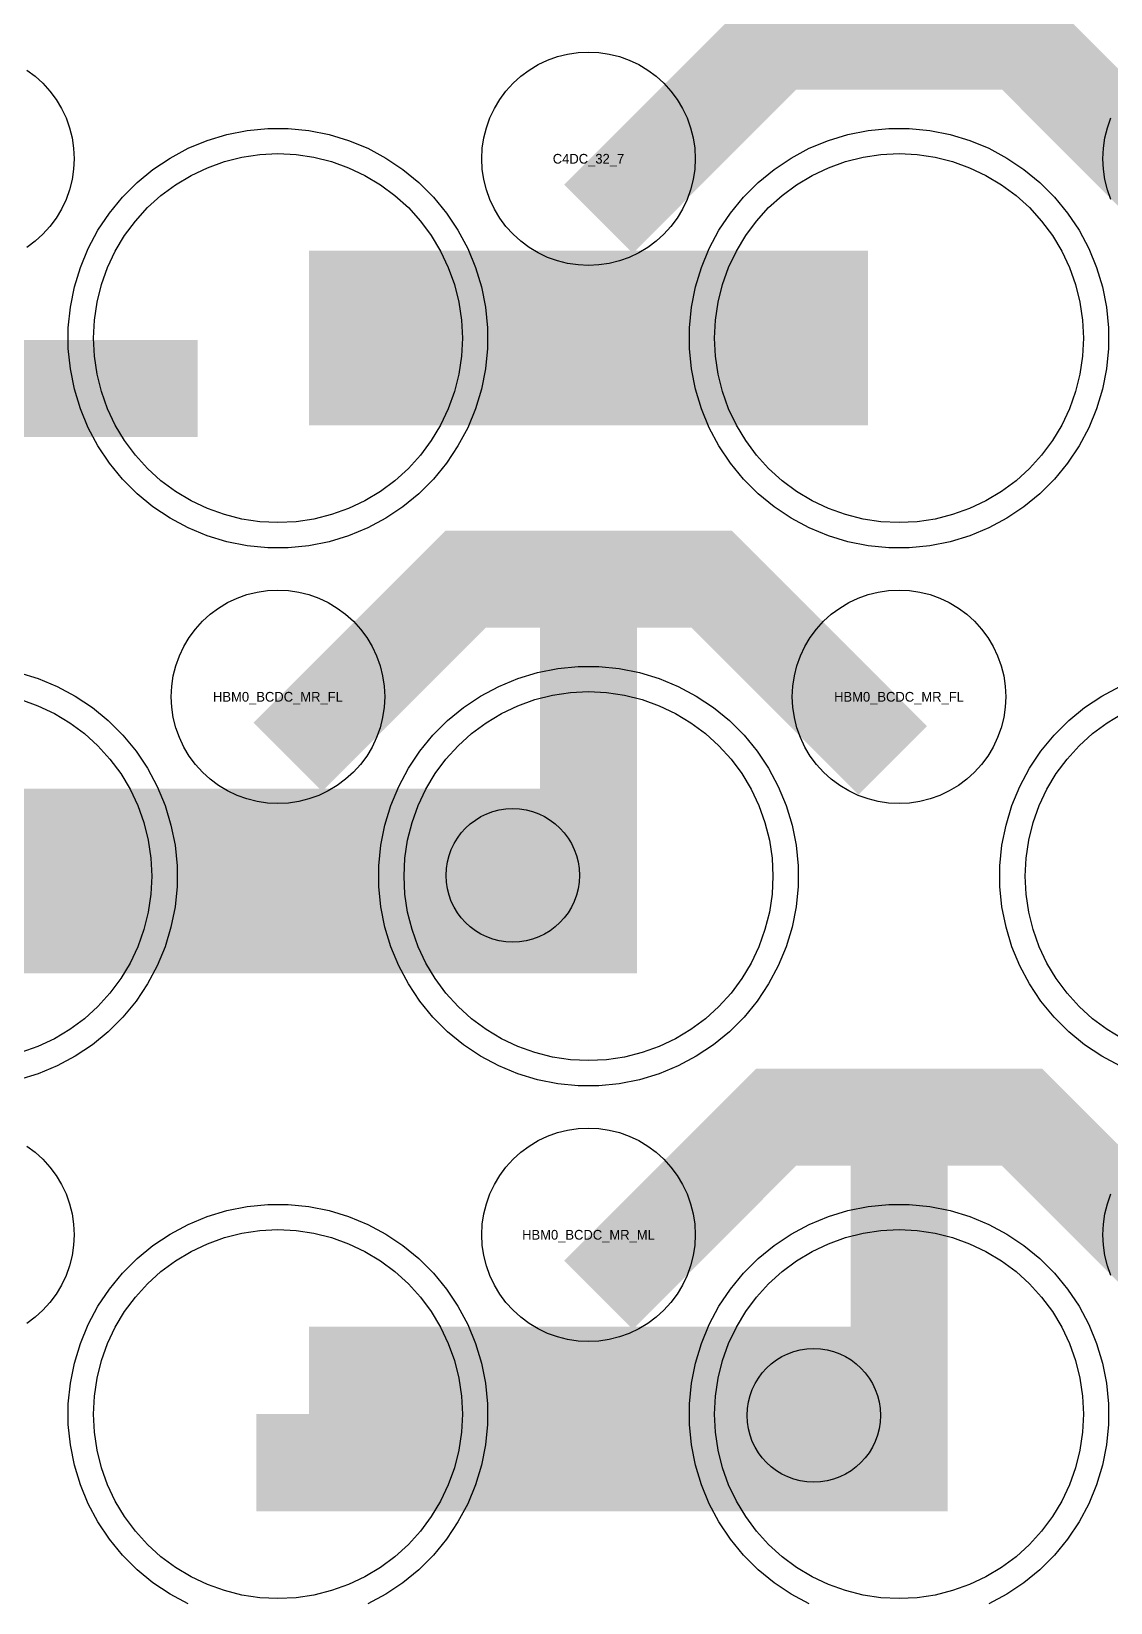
# Model space of a CAD drawing. Extents: x -11880 to 11880, y -14992 to 14992.
# Drawn here: x -9823.5 to -9545.5, y -10731.2 to -10326.5 of the extents above; entities that cross this region are included whole.
import ezdxf
from ezdxf.enums import TextEntityAlignment as Align

# ---------------------------------------------------------------- set-up
doc = ezdxf.new("R2010")
doc.units = 0
doc.header["$MEASUREMENT"] = 0
for name, color, linetype in [('GDS_775_DT_237', 138, 'CONTINUOUS'), ('RDL1_FS', 34, 'CONTINUOUS'), ('RDL_BS', 160, 'CONTINUOUS')]:
    doc.layers.add(name, color=color, linetype=linetype)

msp = doc.modelspace()

# ---------------------------------------------------------------- linework, layer by layer
at = {"layer": 'RDL1_FS'}
for points in [[(-9760, -10453.024), (-9764.657, -10452.795), (-9769.268, -10452.111), (-9773.791, -10450.979), (-9778.181, -10449.407), (-9782.395, -10447.415), (-9786.395, -10445.017), (-9790.14, -10442.239), (-9793.594, -10439.109), (-9796.724, -10435.655), (-9799.502, -10431.91), (-9801.9, -10427.91), (-9803.892, -10423.696), (-9805.464, -10419.306), (-9806.596, -10414.783), (-9807.28, -10410.172), (-9807.509, -10405.515), (-9807.28, -10400.858), (-9806.596, -10396.247), (-9805.464, -10391.724), (-9803.892, -10387.334), (-9801.9, -10383.12), (-9799.502, -10379.12), (-9796.724, -10375.375), (-9793.594, -10371.921), (-9790.14, -10368.791), (-9786.395, -10366.013), (-9782.395, -10363.615), (-9778.181, -10361.623), (-9773.791, -10360.051), (-9769.268, -10358.919), (-9764.657, -10358.235), (-9760, -10358.006), (-9755.343, -10358.235), (-9750.732, -10358.919), (-9746.209, -10360.051), (-9741.819, -10361.623), (-9737.605, -10363.615), (-9733.605, -10366.013), (-9729.86, -10368.791), (-9726.406, -10371.921), (-9723.276, -10375.375), (-9720.498, -10379.12), (-9718.1, -10383.12), (-9716.108, -10387.334), (-9714.536, -10391.724), (-9713.404, -10396.247), (-9712.72, -10400.858), (-9712.491, -10405.515), (-9712.72, -10410.172), (-9713.404, -10414.783), (-9714.536, -10419.306), (-9716.108, -10423.696), (-9718.1, -10427.91), (-9720.498, -10431.91), (-9723.276, -10435.655), (-9726.406, -10439.109), (-9729.86, -10442.239), (-9733.605, -10445.017), (-9737.605, -10447.415), (-9741.819, -10449.407), (-9746.209, -10450.979), (-9750.732, -10452.111), (-9755.343, -10452.795)], [(-9600, -10453.024), (-9604.657, -10452.795), (-9609.268, -10452.111), (-9613.791, -10450.979), (-9618.181, -10449.407), (-9622.395, -10447.415), (-9626.395, -10445.017), (-9630.14, -10442.239), (-9633.594, -10439.109), (-9636.724, -10435.655), (-9639.502, -10431.91), (-9641.9, -10427.91), (-9643.892, -10423.696), (-9645.464, -10419.306), (-9646.596, -10414.783), (-9647.28, -10410.172), (-9647.509, -10405.515), (-9647.28, -10400.858), (-9646.596, -10396.247), (-9645.464, -10391.724), (-9643.892, -10387.334), (-9641.9, -10383.12), (-9639.502, -10379.12), (-9636.724, -10375.375), (-9633.594, -10371.921), (-9630.14, -10368.791), (-9626.395, -10366.013), (-9622.395, -10363.615), (-9618.181, -10361.623), (-9613.791, -10360.051), (-9609.268, -10358.919), (-9604.657, -10358.235), (-9600, -10358.006), (-9595.343, -10358.235), (-9590.732, -10358.919), (-9586.209, -10360.051), (-9581.819, -10361.623), (-9577.605, -10363.615), (-9573.605, -10366.013), (-9569.86, -10368.791), (-9566.406, -10371.921), (-9563.276, -10375.375), (-9560.498, -10379.12), (-9558.1, -10383.12), (-9556.108, -10387.334), (-9554.536, -10391.724), (-9553.404, -10396.247), (-9552.72, -10400.858), (-9552.491, -10405.515), (-9552.72, -10410.172), (-9553.404, -10414.783), (-9554.536, -10419.306), (-9556.108, -10423.696), (-9558.1, -10427.91), (-9560.498, -10431.91), (-9563.276, -10435.655), (-9566.406, -10439.109), (-9569.86, -10442.239), (-9573.605, -10445.017), (-9577.605, -10447.415), (-9581.819, -10449.407), (-9586.209, -10450.979), (-9590.732, -10452.111), (-9595.343, -10452.795)], [(-9680, -10591.589), (-9684.657, -10591.36), (-9689.268, -10590.676), (-9693.791, -10589.544), (-9698.181, -10587.972), (-9702.395, -10585.98), (-9706.395, -10583.582), (-9710.14, -10580.804), (-9713.594, -10577.674), (-9716.724, -10574.22), (-9719.502, -10570.475), (-9721.9, -10566.475), (-9723.892, -10562.261), (-9725.464, -10557.871), (-9726.596, -10553.348), (-9727.28, -10548.737), (-9727.509, -10544.08), (-9727.28, -10539.423), (-9726.596, -10534.812), (-9725.464, -10530.289), (-9723.892, -10525.899), (-9721.9, -10521.685), (-9719.502, -10517.685), (-9716.724, -10513.94), (-9713.594, -10510.486), (-9710.14, -10507.356), (-9706.395, -10504.578), (-9702.395, -10502.18), (-9698.181, -10500.188), (-9693.791, -10498.616), (-9689.268, -10497.484), (-9684.657, -10496.8), (-9680, -10496.571), (-9675.343, -10496.8), (-9670.732, -10497.484), (-9666.209, -10498.616), (-9661.819, -10500.188), (-9657.605, -10502.18), (-9653.605, -10504.578), (-9649.86, -10507.356), (-9646.406, -10510.486), (-9643.276, -10513.94), (-9640.498, -10517.685), (-9638.1, -10521.685), (-9636.108, -10525.899), (-9634.536, -10530.289), (-9633.404, -10534.812), (-9632.72, -10539.423), (-9632.491, -10544.08), (-9632.72, -10548.737), (-9633.404, -10553.348), (-9634.536, -10557.871), (-9636.108, -10562.261), (-9638.1, -10566.475), (-9640.498, -10570.475), (-9643.276, -10574.22), (-9646.406, -10577.674), (-9649.86, -10580.804), (-9653.605, -10583.582), (-9657.605, -10585.98), (-9661.819, -10587.972), (-9666.209, -10589.544), (-9670.732, -10590.676), (-9675.343, -10591.36)], [(-9760, -10730.149), (-9764.657, -10729.92), (-9769.268, -10729.236), (-9773.791, -10728.104), (-9778.181, -10726.532), (-9782.395, -10724.54), (-9786.395, -10722.142), (-9790.14, -10719.364), (-9793.594, -10716.234), (-9796.724, -10712.78), (-9799.502, -10709.035), (-9801.9, -10705.035), (-9803.892, -10700.821), (-9805.464, -10696.431), (-9806.596, -10691.908), (-9807.28, -10687.297), (-9807.509, -10682.64), (-9807.28, -10677.983), (-9806.596, -10673.372), (-9805.464, -10668.849), (-9803.892, -10664.459), (-9801.9, -10660.245), (-9799.502, -10656.245), (-9796.724, -10652.5), (-9793.594, -10649.046), (-9790.14, -10645.916), (-9786.395, -10643.138), (-9782.395, -10640.74), (-9778.181, -10638.748), (-9773.791, -10637.176), (-9769.268, -10636.044), (-9764.657, -10635.36), (-9760, -10635.131), (-9755.343, -10635.36), (-9750.732, -10636.044), (-9746.209, -10637.176), (-9741.819, -10638.748), (-9737.605, -10640.74), (-9733.605, -10643.138), (-9729.86, -10645.916), (-9726.406, -10649.046), (-9723.276, -10652.5), (-9720.498, -10656.245), (-9718.1, -10660.245), (-9716.108, -10664.459), (-9714.536, -10668.849), (-9713.404, -10673.372), (-9712.72, -10677.983), (-9712.491, -10682.64), (-9712.72, -10687.297), (-9713.404, -10691.908), (-9714.536, -10696.431), (-9716.108, -10700.821), (-9718.1, -10705.035), (-9720.498, -10709.035), (-9723.276, -10712.78), (-9726.406, -10716.234), (-9729.86, -10719.364), (-9733.605, -10722.142), (-9737.605, -10724.54), (-9741.819, -10726.532), (-9746.209, -10728.104), (-9750.732, -10729.236), (-9755.343, -10729.92)], [(-9600, -10730.149), (-9604.657, -10729.92), (-9609.268, -10729.236), (-9613.791, -10728.104), (-9618.181, -10726.532), (-9622.395, -10724.54), (-9626.395, -10722.142), (-9630.14, -10719.364), (-9633.594, -10716.234), (-9636.724, -10712.78), (-9639.502, -10709.035), (-9641.9, -10705.035), (-9643.892, -10700.821), (-9645.464, -10696.431), (-9646.596, -10691.908), (-9647.28, -10687.297), (-9647.509, -10682.64), (-9647.28, -10677.983), (-9646.596, -10673.372), (-9645.464, -10668.849), (-9643.892, -10664.459), (-9641.9, -10660.245), (-9639.502, -10656.245), (-9636.724, -10652.5), (-9633.594, -10649.046), (-9630.14, -10645.916), (-9626.395, -10643.138), (-9622.395, -10640.74), (-9618.181, -10638.748), (-9613.791, -10637.176), (-9609.268, -10636.044), (-9604.657, -10635.36), (-9600, -10635.131), (-9595.343, -10635.36), (-9590.732, -10636.044), (-9586.209, -10637.176), (-9581.819, -10638.748), (-9577.605, -10640.74), (-9573.605, -10643.138), (-9569.86, -10645.916), (-9566.406, -10649.046), (-9563.276, -10652.5), (-9560.498, -10656.245), (-9558.1, -10660.245), (-9556.108, -10664.459), (-9554.536, -10668.849), (-9553.404, -10673.372), (-9552.72, -10677.983), (-9552.491, -10682.64), (-9552.72, -10687.297), (-9553.404, -10691.908), (-9554.536, -10696.431), (-9556.108, -10700.821), (-9558.1, -10705.035), (-9560.498, -10709.035), (-9563.276, -10712.78), (-9566.406, -10716.234), (-9569.86, -10719.364), (-9573.605, -10722.142), (-9577.605, -10724.54), (-9581.819, -10726.532), (-9586.209, -10728.104), (-9590.732, -10729.236), (-9595.343, -10729.92)]]:
    msp.add_lwpolyline(points, close=True, dxfattribs=at)
for points in [[(-9751.998, -10405.515, 45, 45, 0), (-9679.998, -10405.515, 45, 45, 0)], [(-9679.998, -10405.515, 45, 45, 0), (-9607.998, -10405.515, 45, 45, 0)], [(-9831.998, -10544.08, 45, 45, 0), (-9759.998, -10544.08, 45, 45, 0)], [(-9759.998, -10544.08, 45, 45, 0), (-9687.998, -10544.08, 45, 45, 0)], [(-9751.998, -10682.64, 45, 45, 0), (-9679.998, -10682.64, 45, 45, 0)], [(-9679.998, -10682.64, 45, 45, 0), (-9607.998, -10682.64, 45, 45, 0)]]:
    msp.add_lwpolyline(points, format="xyseb", dxfattribs=at)
for points in [[(-9826.209, -10498.616), (-9821.819, -10500.188), (-9817.605, -10502.18), (-9813.605, -10504.578), (-9809.86, -10507.356), (-9806.406, -10510.486), (-9803.276, -10513.94), (-9800.498, -10517.685), (-9798.1, -10521.685), (-9796.108, -10525.899), (-9794.536, -10530.289), (-9793.404, -10534.812), (-9792.72, -10539.423), (-9792.491, -10544.08), (-9792.72, -10548.737), (-9793.404, -10553.348), (-9794.536, -10557.871), (-9796.108, -10562.261), (-9798.1, -10566.475), (-9800.498, -10570.475), (-9803.276, -10574.22), (-9806.406, -10577.674), (-9809.86, -10580.804), (-9813.605, -10583.582), (-9817.605, -10585.98), (-9821.819, -10587.972), (-9826.209, -10589.544)], [(-9542.395, -10585.98), (-9546.395, -10583.582), (-9550.14, -10580.804), (-9553.594, -10577.674), (-9556.724, -10574.22), (-9559.502, -10570.475), (-9561.9, -10566.475), (-9563.892, -10562.261), (-9565.464, -10557.871), (-9566.596, -10553.348), (-9567.28, -10548.737), (-9567.509, -10544.08), (-9567.28, -10539.423), (-9566.596, -10534.812), (-9565.464, -10530.289), (-9563.892, -10525.899), (-9561.9, -10521.685), (-9559.502, -10517.685), (-9556.724, -10513.94), (-9553.594, -10510.486), (-9550.14, -10507.356), (-9546.395, -10504.578), (-9542.395, -10502.18)]]:
    msp.add_lwpolyline(points, dxfattribs=at)
for centre in [(-9699.505, -10543.89), (-9621.96, -10682.956)]:
    msp.add_circle(centre, 17.2, dxfattribs=at)
at = {"layer": 'RDL_BS'}
for points in [[(-9677.438, -10374.829, 25, 25, 0), (-9631.623, -10329.014, 25, 25, 0), (-9598.07, -10329.014, 25, 25, 0)], [(-9521.599, -10375.728, 25, 25, 0), (-9568.313, -10329.014, 25, 25, 0), (-9598.071, -10329.014, 25, 25, 0)], [(-9889.984, -10418.528, 25, 25, 0), (-9780.719, -10418.528, 25, 25, 0)], [(-9680, -10569.08, 25, 25, 0), (-9680, -10455.079, 25, 25, 0)], [(-9757.438, -10513.394, 25, 25, 0), (-9711.623, -10467.579, 25, 25, 0), (-9678.07, -10467.579, 25, 25, 0)], [(-9601.599, -10514.293, 25, 25, 0), (-9648.313, -10467.579, 25, 25, 0), (-9678.071, -10467.579, 25, 25, 0)], [(-9845.603, -10556.58, 25, 25, 0), (-9667.5, -10556.58, 25, 25, 0)], [(-9600, -10707.64, 25, 25, 0), (-9600, -10593.639, 25, 25, 0)], [(-9677.438, -10651.954, 25, 25, 0), (-9631.623, -10606.139, 25, 25, 0), (-9598.07, -10606.139, 25, 25, 0)], [(-9521.599, -10652.853, 25, 25, 0), (-9568.313, -10606.139, 25, 25, 0), (-9598.071, -10606.139, 25, 25, 0)], [(-9765.603, -10695.14, 25, 25, 0), (-9587.5, -10695.14, 25, 25, 0)]]:
    msp.add_lwpolyline(points, format="xyseb", dxfattribs=at)
for points in [[(-9680, -10386.821), (-9682.693, -10386.689), (-9685.365, -10386.293), (-9687.984, -10385.636), (-9690.519, -10384.729), (-9692.956, -10383.577), (-9695.28, -10382.184), (-9697.443, -10380.581), (-9699.442, -10378.769), (-9701.254, -10376.77), (-9702.857, -10374.607), (-9704.25, -10372.283), (-9705.402, -10369.846), (-9706.309, -10367.311), (-9706.966, -10364.692), (-9707.362, -10362.02), (-9707.494, -10359.327), (-9707.362, -10356.634), (-9706.966, -10353.962), (-9706.309, -10351.343), (-9705.402, -10348.808), (-9704.25, -10346.371), (-9702.857, -10344.047), (-9701.254, -10341.884), (-9699.442, -10339.885), (-9697.443, -10338.073), (-9695.28, -10336.47), (-9692.956, -10335.077), (-9690.519, -10333.925), (-9687.984, -10333.018), (-9685.365, -10332.361), (-9682.693, -10331.965), (-9680, -10331.833), (-9677.307, -10331.965), (-9674.635, -10332.361), (-9672.016, -10333.018), (-9669.481, -10333.925), (-9667.044, -10335.077), (-9664.72, -10336.47), (-9662.557, -10338.073), (-9660.558, -10339.885), (-9658.746, -10341.884), (-9657.143, -10344.047), (-9655.75, -10346.371), (-9654.598, -10348.808), (-9653.691, -10351.343), (-9653.034, -10353.962), (-9652.638, -10356.634), (-9652.506, -10359.327), (-9652.638, -10362.02), (-9653.034, -10364.692), (-9653.691, -10367.311), (-9654.598, -10369.846), (-9655.75, -10372.283), (-9657.143, -10374.607), (-9658.746, -10376.77), (-9660.558, -10378.769), (-9662.557, -10380.581), (-9664.72, -10382.184), (-9667.044, -10383.577), (-9669.481, -10384.729), (-9672.016, -10385.636), (-9674.635, -10386.293), (-9677.307, -10386.689)], [(-9762.644, -10459.515), (-9767.938, -10458.998), (-9773.165, -10457.952), (-9778.205, -10456.421), (-9783.115, -10454.39), (-9787.777, -10451.898), (-9792.191, -10448.951), (-9796.292, -10445.589), (-9800.074, -10441.807), (-9803.436, -10437.706), (-9806.383, -10433.292), (-9808.875, -10428.63), (-9810.906, -10423.72), (-9812.437, -10418.68), (-9813.483, -10413.453), (-9814, -10408.159), (-9814, -10402.871), (-9813.483, -10397.577), (-9812.437, -10392.35), (-9810.906, -10387.31), (-9808.875, -10382.4), (-9806.383, -10377.738), (-9803.436, -10373.324), (-9800.074, -10369.223), (-9796.292, -10365.441), (-9792.191, -10362.079), (-9787.777, -10359.132), (-9783.115, -10356.64), (-9778.205, -10354.609), (-9773.165, -10353.078), (-9767.938, -10352.032), (-9762.644, -10351.515), (-9757.356, -10351.515), (-9752.062, -10352.032), (-9746.835, -10353.078), (-9741.795, -10354.609), (-9736.885, -10356.64), (-9732.223, -10359.132), (-9727.809, -10362.079), (-9723.708, -10365.441), (-9719.926, -10369.223), (-9716.564, -10373.324), (-9713.617, -10377.738), (-9711.125, -10382.4), (-9709.094, -10387.31), (-9707.563, -10392.35), (-9706.517, -10397.577), (-9706, -10402.871), (-9706, -10408.159), (-9706.517, -10413.453), (-9707.563, -10418.68), (-9709.094, -10423.72), (-9711.125, -10428.63), (-9713.617, -10433.292), (-9716.564, -10437.706), (-9719.926, -10441.807), (-9723.708, -10445.589), (-9727.809, -10448.951), (-9732.223, -10451.898), (-9736.885, -10454.39), (-9741.795, -10456.421), (-9746.835, -10457.952), (-9752.062, -10458.998), (-9757.356, -10459.515)], [(-9602.644, -10459.515), (-9607.938, -10458.998), (-9613.165, -10457.952), (-9618.205, -10456.421), (-9623.115, -10454.39), (-9627.777, -10451.898), (-9632.191, -10448.951), (-9636.292, -10445.589), (-9640.074, -10441.807), (-9643.436, -10437.706), (-9646.383, -10433.292), (-9648.875, -10428.63), (-9650.906, -10423.72), (-9652.437, -10418.68), (-9653.483, -10413.453), (-9654, -10408.159), (-9654, -10402.871), (-9653.483, -10397.577), (-9652.437, -10392.35), (-9650.906, -10387.31), (-9648.875, -10382.4), (-9646.383, -10377.738), (-9643.436, -10373.324), (-9640.074, -10369.223), (-9636.292, -10365.441), (-9632.191, -10362.079), (-9627.777, -10359.132), (-9623.115, -10356.64), (-9618.205, -10354.609), (-9613.165, -10353.078), (-9607.938, -10352.032), (-9602.644, -10351.515), (-9597.356, -10351.515), (-9592.062, -10352.032), (-9586.835, -10353.078), (-9581.795, -10354.609), (-9576.885, -10356.64), (-9572.223, -10359.132), (-9567.809, -10362.079), (-9563.708, -10365.441), (-9559.926, -10369.223), (-9556.564, -10373.324), (-9553.617, -10377.738), (-9551.125, -10382.4), (-9549.094, -10387.31), (-9547.563, -10392.35), (-9546.517, -10397.577), (-9546, -10402.871), (-9546, -10408.159), (-9546.517, -10413.453), (-9547.563, -10418.68), (-9549.094, -10423.72), (-9551.125, -10428.63), (-9553.617, -10433.292), (-9556.564, -10437.706), (-9559.926, -10441.807), (-9563.708, -10445.589), (-9567.809, -10448.951), (-9572.223, -10451.898), (-9576.885, -10454.39), (-9581.795, -10456.421), (-9586.835, -10457.952), (-9592.062, -10458.998), (-9597.356, -10459.515)], [(-9760, -10525.386), (-9762.693, -10525.254), (-9765.365, -10524.858), (-9767.984, -10524.201), (-9770.519, -10523.294), (-9772.956, -10522.142), (-9775.28, -10520.749), (-9777.443, -10519.146), (-9779.442, -10517.334), (-9781.254, -10515.335), (-9782.857, -10513.172), (-9784.25, -10510.848), (-9785.402, -10508.411), (-9786.309, -10505.876), (-9786.966, -10503.257), (-9787.362, -10500.585), (-9787.494, -10497.892), (-9787.362, -10495.199), (-9786.966, -10492.527), (-9786.309, -10489.908), (-9785.402, -10487.373), (-9784.25, -10484.936), (-9782.857, -10482.612), (-9781.254, -10480.449), (-9779.442, -10478.45), (-9777.443, -10476.638), (-9775.28, -10475.035), (-9772.956, -10473.642), (-9770.519, -10472.49), (-9767.984, -10471.583), (-9765.365, -10470.926), (-9762.693, -10470.53), (-9760, -10470.398), (-9757.307, -10470.53), (-9754.635, -10470.926), (-9752.016, -10471.583), (-9749.481, -10472.49), (-9747.044, -10473.642), (-9744.72, -10475.035), (-9742.557, -10476.638), (-9740.558, -10478.45), (-9738.746, -10480.449), (-9737.143, -10482.612), (-9735.75, -10484.936), (-9734.598, -10487.373), (-9733.691, -10489.908), (-9733.034, -10492.527), (-9732.638, -10495.199), (-9732.506, -10497.892), (-9732.638, -10500.585), (-9733.034, -10503.257), (-9733.691, -10505.876), (-9734.598, -10508.411), (-9735.75, -10510.848), (-9737.143, -10513.172), (-9738.746, -10515.335), (-9740.558, -10517.334), (-9742.557, -10519.146), (-9744.72, -10520.749), (-9747.044, -10522.142), (-9749.481, -10523.294), (-9752.016, -10524.201), (-9754.635, -10524.858), (-9757.307, -10525.254)], [(-9600, -10525.386), (-9602.693, -10525.254), (-9605.365, -10524.858), (-9607.984, -10524.201), (-9610.519, -10523.294), (-9612.956, -10522.142), (-9615.28, -10520.749), (-9617.443, -10519.146), (-9619.442, -10517.334), (-9621.254, -10515.335), (-9622.857, -10513.172), (-9624.25, -10510.848), (-9625.402, -10508.411), (-9626.309, -10505.876), (-9626.966, -10503.257), (-9627.362, -10500.585), (-9627.494, -10497.892), (-9627.362, -10495.199), (-9626.966, -10492.527), (-9626.309, -10489.908), (-9625.402, -10487.373), (-9624.25, -10484.936), (-9622.857, -10482.612), (-9621.254, -10480.449), (-9619.442, -10478.45), (-9617.443, -10476.638), (-9615.28, -10475.035), (-9612.956, -10473.642), (-9610.519, -10472.49), (-9607.984, -10471.583), (-9605.365, -10470.926), (-9602.693, -10470.53), (-9600, -10470.398), (-9597.307, -10470.53), (-9594.635, -10470.926), (-9592.016, -10471.583), (-9589.481, -10472.49), (-9587.044, -10473.642), (-9584.72, -10475.035), (-9582.557, -10476.638), (-9580.558, -10478.45), (-9578.746, -10480.449), (-9577.143, -10482.612), (-9575.75, -10484.936), (-9574.598, -10487.373), (-9573.691, -10489.908), (-9573.034, -10492.527), (-9572.638, -10495.199), (-9572.506, -10497.892), (-9572.638, -10500.585), (-9573.034, -10503.257), (-9573.691, -10505.876), (-9574.598, -10508.411), (-9575.75, -10510.848), (-9577.143, -10513.172), (-9578.746, -10515.335), (-9580.558, -10517.334), (-9582.557, -10519.146), (-9584.72, -10520.749), (-9587.044, -10522.142), (-9589.481, -10523.294), (-9592.016, -10524.201), (-9594.635, -10524.858), (-9597.307, -10525.254)], [(-9682.644, -10598.08), (-9687.938, -10597.563), (-9693.165, -10596.517), (-9698.205, -10594.986), (-9703.115, -10592.955), (-9707.777, -10590.463), (-9712.191, -10587.516), (-9716.292, -10584.154), (-9720.074, -10580.372), (-9723.436, -10576.271), (-9726.383, -10571.857), (-9728.875, -10567.195), (-9730.906, -10562.285), (-9732.437, -10557.245), (-9733.483, -10552.018), (-9734, -10546.724), (-9734, -10541.436), (-9733.483, -10536.142), (-9732.437, -10530.915), (-9730.906, -10525.875), (-9728.875, -10520.965), (-9726.383, -10516.303), (-9723.436, -10511.889), (-9720.074, -10507.788), (-9716.292, -10504.006), (-9712.191, -10500.644), (-9707.777, -10497.697), (-9703.115, -10495.205), (-9698.205, -10493.174), (-9693.165, -10491.643), (-9687.938, -10490.597), (-9682.644, -10490.08), (-9677.356, -10490.08), (-9672.062, -10490.597), (-9666.835, -10491.643), (-9661.795, -10493.174), (-9656.885, -10495.205), (-9652.223, -10497.697), (-9647.809, -10500.644), (-9643.708, -10504.006), (-9639.926, -10507.788), (-9636.564, -10511.889), (-9633.617, -10516.303), (-9631.125, -10520.965), (-9629.094, -10525.875), (-9627.563, -10530.915), (-9626.517, -10536.142), (-9626, -10541.436), (-9626, -10546.724), (-9626.517, -10552.018), (-9627.563, -10557.245), (-9629.094, -10562.285), (-9631.125, -10567.195), (-9633.617, -10571.857), (-9636.564, -10576.271), (-9639.926, -10580.372), (-9643.708, -10584.154), (-9647.809, -10587.516), (-9652.223, -10590.463), (-9656.885, -10592.955), (-9661.795, -10594.986), (-9666.835, -10596.517), (-9672.062, -10597.563), (-9677.356, -10598.08)], [(-9680, -10663.946), (-9682.693, -10663.814), (-9685.365, -10663.418), (-9687.984, -10662.761), (-9690.519, -10661.854), (-9692.956, -10660.702), (-9695.28, -10659.309), (-9697.443, -10657.706), (-9699.442, -10655.894), (-9701.254, -10653.895), (-9702.857, -10651.732), (-9704.25, -10649.408), (-9705.402, -10646.971), (-9706.309, -10644.436), (-9706.966, -10641.817), (-9707.362, -10639.145), (-9707.494, -10636.452), (-9707.362, -10633.759), (-9706.966, -10631.087), (-9706.309, -10628.468), (-9705.402, -10625.933), (-9704.25, -10623.496), (-9702.857, -10621.172), (-9701.254, -10619.009), (-9699.442, -10617.01), (-9697.443, -10615.198), (-9695.28, -10613.595), (-9692.956, -10612.202), (-9690.519, -10611.05), (-9687.984, -10610.143), (-9685.365, -10609.486), (-9682.693, -10609.09), (-9680, -10608.958), (-9677.307, -10609.09), (-9674.635, -10609.486), (-9672.016, -10610.143), (-9669.481, -10611.05), (-9667.044, -10612.202), (-9664.72, -10613.595), (-9662.557, -10615.198), (-9660.558, -10617.01), (-9658.746, -10619.009), (-9657.143, -10621.172), (-9655.75, -10623.496), (-9654.598, -10625.933), (-9653.691, -10628.468), (-9653.034, -10631.087), (-9652.638, -10633.759), (-9652.506, -10636.452), (-9652.638, -10639.145), (-9653.034, -10641.817), (-9653.691, -10644.436), (-9654.598, -10646.971), (-9655.75, -10649.408), (-9657.143, -10651.732), (-9658.746, -10653.895), (-9660.558, -10655.894), (-9662.557, -10657.706), (-9664.72, -10659.309), (-9667.044, -10660.702), (-9669.481, -10661.854), (-9672.016, -10662.761), (-9674.635, -10663.418), (-9677.307, -10663.814)]]:
    msp.add_lwpolyline(points, close=True, dxfattribs=at)
for points in [[(-9824.72, -10336.47), (-9822.557, -10338.073), (-9820.558, -10339.885), (-9818.746, -10341.884), (-9817.143, -10344.047), (-9815.75, -10346.371), (-9814.598, -10348.808), (-9813.691, -10351.343), (-9813.034, -10353.962), (-9812.638, -10356.634), (-9812.506, -10359.327), (-9812.638, -10362.02), (-9813.034, -10364.692), (-9813.691, -10367.311), (-9814.598, -10369.846), (-9815.75, -10372.283), (-9817.143, -10374.607), (-9818.746, -10376.77), (-9820.558, -10378.769), (-9822.557, -10380.581), (-9824.72, -10382.184)], [(-9545.402, -10369.846), (-9546.309, -10367.311), (-9546.966, -10364.692), (-9547.362, -10362.02), (-9547.494, -10359.327), (-9547.362, -10356.634), (-9546.966, -10353.962), (-9546.309, -10351.343), (-9545.402, -10348.808)], [(-9826.835, -10491.643), (-9821.795, -10493.174), (-9816.885, -10495.205), (-9812.223, -10497.697), (-9807.809, -10500.644), (-9803.708, -10504.006), (-9799.926, -10507.788), (-9796.564, -10511.889), (-9793.617, -10516.303), (-9791.125, -10520.965), (-9789.094, -10525.875), (-9787.563, -10530.915), (-9786.517, -10536.142), (-9786, -10541.436), (-9786, -10546.724), (-9786.517, -10552.018), (-9787.563, -10557.245), (-9789.094, -10562.285), (-9791.125, -10567.195), (-9793.617, -10571.857), (-9796.564, -10576.271), (-9799.926, -10580.372), (-9803.708, -10584.154), (-9807.809, -10587.516), (-9812.223, -10590.463), (-9816.885, -10592.955), (-9821.795, -10594.986), (-9826.835, -10596.517)], [(-9543.115, -10592.955), (-9547.777, -10590.463), (-9552.191, -10587.516), (-9556.292, -10584.154), (-9560.074, -10580.372), (-9563.436, -10576.271), (-9566.383, -10571.857), (-9568.875, -10567.195), (-9570.906, -10562.285), (-9572.437, -10557.245), (-9573.483, -10552.018), (-9574, -10546.724), (-9574, -10541.436), (-9573.483, -10536.142), (-9572.437, -10530.915), (-9570.906, -10525.875), (-9568.875, -10520.965), (-9566.383, -10516.303), (-9563.436, -10511.889), (-9560.074, -10507.788), (-9556.292, -10504.006), (-9552.191, -10500.644), (-9547.777, -10497.697), (-9543.115, -10495.205)], [(-9824.72, -10613.595), (-9822.557, -10615.198), (-9820.558, -10617.01), (-9818.746, -10619.009), (-9817.143, -10621.172), (-9815.75, -10623.496), (-9814.598, -10625.933), (-9813.691, -10628.468), (-9813.034, -10631.087), (-9812.638, -10633.759), (-9812.506, -10636.452), (-9812.638, -10639.145), (-9813.034, -10641.817), (-9813.691, -10644.436), (-9814.598, -10646.971), (-9815.75, -10649.408), (-9817.143, -10651.732), (-9818.746, -10653.895), (-9820.558, -10655.894), (-9822.557, -10657.706), (-9824.72, -10659.309)], [(-9545.402, -10646.971), (-9546.309, -10644.436), (-9546.966, -10641.817), (-9547.362, -10639.145), (-9547.494, -10636.452), (-9547.362, -10633.759), (-9546.966, -10631.087), (-9546.309, -10628.468), (-9545.402, -10625.933)], [(-9783.115, -10731.515), (-9787.777, -10729.023), (-9792.191, -10726.076), (-9796.292, -10722.714), (-9800.074, -10718.932), (-9803.436, -10714.831), (-9806.383, -10710.417), (-9808.875, -10705.755), (-9810.906, -10700.845), (-9812.437, -10695.805), (-9813.483, -10690.578), (-9814, -10685.284), (-9814, -10679.996), (-9813.483, -10674.702), (-9812.437, -10669.475), (-9810.906, -10664.435), (-9808.875, -10659.525), (-9806.383, -10654.863), (-9803.436, -10650.449), (-9800.074, -10646.348), (-9796.292, -10642.566), (-9792.191, -10639.204), (-9787.777, -10636.257), (-9783.115, -10633.765), (-9778.205, -10631.734), (-9773.165, -10630.203), (-9767.938, -10629.157), (-9762.644, -10628.64), (-9757.356, -10628.64), (-9752.062, -10629.157), (-9746.835, -10630.203), (-9741.795, -10631.734), (-9736.885, -10633.765), (-9732.223, -10636.257), (-9727.809, -10639.204), (-9723.708, -10642.566), (-9719.926, -10646.348), (-9716.564, -10650.449), (-9713.617, -10654.863), (-9711.125, -10659.525), (-9709.094, -10664.435), (-9707.563, -10669.475), (-9706.517, -10674.702), (-9706, -10679.996), (-9706, -10685.284), (-9706.517, -10690.578), (-9707.563, -10695.805), (-9709.094, -10700.845), (-9711.125, -10705.755), (-9713.617, -10710.417), (-9716.564, -10714.831), (-9719.926, -10718.932), (-9723.708, -10722.714), (-9727.809, -10726.076), (-9732.223, -10729.023), (-9736.885, -10731.515)], [(-9623.115, -10731.515), (-9627.777, -10729.023), (-9632.191, -10726.076), (-9636.292, -10722.714), (-9640.074, -10718.932), (-9643.436, -10714.831), (-9646.383, -10710.417), (-9648.875, -10705.755), (-9650.906, -10700.845), (-9652.437, -10695.805), (-9653.483, -10690.578), (-9654, -10685.284), (-9654, -10679.996), (-9653.483, -10674.702), (-9652.437, -10669.475), (-9650.906, -10664.435), (-9648.875, -10659.525), (-9646.383, -10654.863), (-9643.436, -10650.449), (-9640.074, -10646.348), (-9636.292, -10642.566), (-9632.191, -10639.204), (-9627.777, -10636.257), (-9623.115, -10633.765), (-9618.205, -10631.734), (-9613.165, -10630.203), (-9607.938, -10629.157), (-9602.644, -10628.64), (-9597.356, -10628.64), (-9592.062, -10629.157), (-9586.835, -10630.203), (-9581.795, -10631.734), (-9576.885, -10633.765), (-9572.223, -10636.257), (-9567.809, -10639.204), (-9563.708, -10642.566), (-9559.926, -10646.348), (-9556.564, -10650.449), (-9553.617, -10654.863), (-9551.125, -10659.525), (-9549.094, -10664.435), (-9547.563, -10669.475), (-9546.517, -10674.702), (-9546, -10679.996), (-9546, -10685.284), (-9546.517, -10690.578), (-9547.563, -10695.805), (-9549.094, -10700.845), (-9551.125, -10705.755), (-9553.617, -10710.417), (-9556.564, -10714.831), (-9559.926, -10718.932), (-9563.708, -10722.714), (-9567.809, -10726.076), (-9572.223, -10729.023), (-9576.885, -10731.515)]]:
    msp.add_lwpolyline(points, dxfattribs=at)

# ---------------------------------------------------------------- texts
at = {"layer": 'GDS_775_DT_237'}
for s, p in [('C4DC_32_7', (-9680, -10359.327)), ('C4DC_32_7', (-9680, -10359.327)), ('HBM0_BCDC_MR_FL', (-9760, -10497.892)), ('HBM0_BCDC_MR_FL', (-9760, -10497.892)), ('HBM0_BCDC_MR_FL', (-9600, -10497.892)), ('HBM0_BCDC_MR_FL', (-9600, -10497.892)), ('HBM0_BCDC_MR_ML', (-9680, -10636.452)), ('HBM0_BCDC_MR_ML', (-9680, -10636.452))]:
    msp.add_text(s, height=2.5, dxfattribs=at).set_placement(p, align=Align.MIDDLE_CENTER)

doc.saveas('drawing.dxf')
